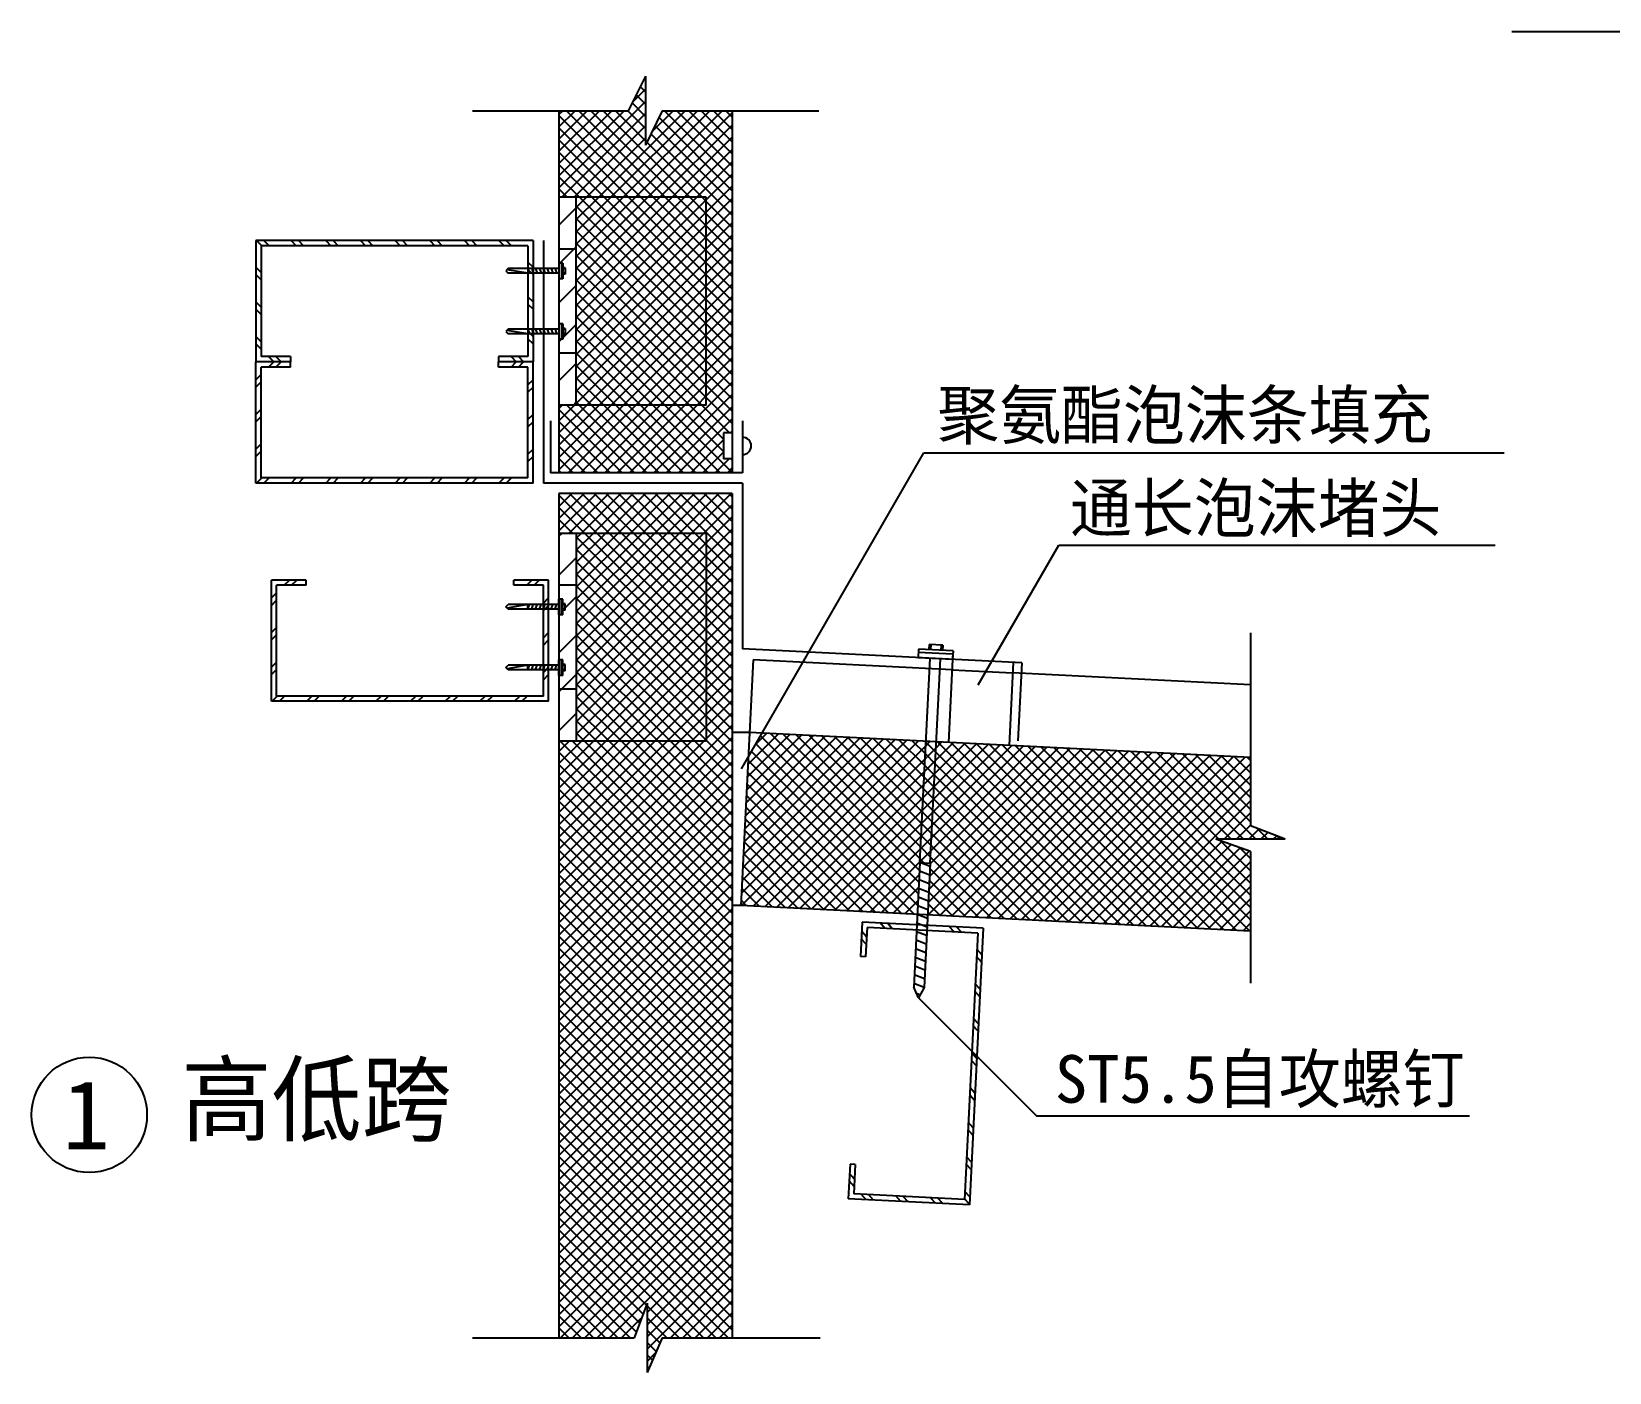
# Model space of a CAD drawing. Header units: metres. Extents: x 3 to 20502, y 1020 to 33464.
# Drawn here: x 970 to 10080, y 9290 to 17032 of the extents above; entities that cross this region are included whole.
import ezdxf

# ---------------------------------------------------------------- set-up
doc = ezdxf.new("R2010")
doc.units = ezdxf.units.M
for name, color, linetype in [('1', 2, 'Continuous'), ('2', 3, 'Continuous'), ('4', 5, 'Continuous'), ('5', 6, 'Continuous')]:
    doc.layers.add(name, color=color, linetype=linetype)

msp = doc.modelspace()

# ---------------------------------------------------------------- hatches: boundary and pattern name
at = {"layer": '5'}
h = msp.add_hatch(dxfattribs=at)
h.set_pattern_fill('_U', scale=50)
h.set_pattern_definition([(45, (0, 0), (-112.2532, 112.2532), [])])
h.paths.add_polyline_path([(4115.26, 16075.14), (4015.26, 16075.14), (4015.26, 15775.14), (4115.26, 15775.14)])
h.paths.add_polyline_path([(4115.26, 15775.14), (4015.26, 15775.14), (4015.26, 15695.14), (4037.76, 15695.14), (4037.76, 15668.14), (4051.26, 15668.14), (4051.26, 15632.14), (4037.76, 15632.14), (4037.76, 15605.14), (4015.26, 15605.14), (4015.26, 15345.14), (4037.76, 15345.14), (4037.76, 15318.14), (4051.26, 15318.14), (4051.26, 15282.14), (4037.76, 15282.14), (4037.76, 15255.14), (4015.26, 15255.14), (4015.26, 15175.14), (4115.26, 15175.14)])
h.paths.add_polyline_path([(4115.26, 15175.14), (4015.26, 15175.14), (4015.26, 14875.14), (4115.26, 14875.14)])
h.paths.add_polyline_path([(4115.26, 14134.71), (4015.26, 14134.71), (4015.26, 13834.71), (4115.26, 13834.71)])
h.paths.add_polyline_path([(4115.26, 13834.71), (4015.26, 13834.71), (4015.26, 13754.71), (4037.76, 13754.71), (4037.76, 13727.71), (4051.26, 13727.71), (4051.26, 13691.71), (4037.76, 13691.71), (4037.76, 13664.71), (4015.26, 13664.71), (4015.26, 13404.71), (4037.76, 13404.71), (4037.76, 13377.71), (4051.26, 13377.71), (4051.26, 13341.71), (4037.76, 13341.71), (4037.76, 13314.71), (4015.26, 13314.71), (4015.26, 13234.71), (4115.26, 13234.71)])
h.paths.add_polyline_path([(4115.26, 13234.71), (4015.26, 13234.71), (4015.26, 12934.71), (4115.26, 12934.71)])

# ---------------------------------------------------------------- linework, layer by layer
for p, q in [((9516.81, 17032.06), (11790.59, 17032.06)), ((4865.26, 16075.14), (4015.26, 16075.14)), ((4115.26, 14875.14), (4115.26, 16075.14)), ((4865.26, 14875.14), (4865.26, 16075.14)), ((4115.26, 15775.14), (4015.26, 15775.14)), ((4115.26, 15175.14), (4015.26, 15175.14)), ((4865.26, 14875.14), (4015.26, 14875.14)), ((4865.26, 14134.71), (4015.26, 14134.71)), ((4115.26, 14134.71), (4115.26, 12934.71)), ((4865.26, 14134.71), (4865.26, 12934.71)), ((4115.26, 13834.71), (4015.26, 13834.71)), ((6098.9, 12234.49), (6157.83, 13413.02)), ((6158.83, 12231.49), (6217.75, 13410.02)), ((6284.67, 13346.6), (6634.23, 13329.12)), ((4115.26, 13234.71), (4015.26, 13234.71)), ((4865.26, 12934.71), (4015.26, 12934.71))]:
    msp.add_line(p, q)
at = {"layer": '1'}
for p, q in [((4015.26, 16575.14), (4015.26, 14485.14)), ((5015.26, 16575.14), (5015.26, 14485.14)), ((3925.26, 15825.14), (3925.26, 14425.14)), ((3965.26, 14785.14), (3965.26, 14485.14)), ((5075.26, 14785.14), (5075.26, 14485.14)), ((5075.26, 14485.14), (3965.26, 14485.14)), ((5075.26, 14425.14), (3925.26, 14425.14)), ((5075.26, 14425.14), (5075.26, 13467.14)), ((4015.26, 14365.14), (4015.26, 9490.14)), ((5015.26, 14365.14), (5015.26, 9490.14)), ((6687.17, 13386.55), (5075.26, 13467.14)), ((6687.17, 13386.55), (6664.7, 12937.11)), ((8007.74, 12839.92), (5115.13, 12984.55)), ((8007.74, 11838.67), (5065.19, 11985.8))]:
    msp.add_line(p, q, dxfattribs=at)
at = {"layer": '2'}
for p, q in [((4515.28, 16775.14), (4414.59, 16575.14)), ((4515.28, 16775.14), (4515.28, 16375.14)), ((3515.26, 16575.14), (4414.59, 16575.14)), ((4610.35, 16575.14), (4515.28, 16375.14)), ((4610.35, 16575.14), (5515.26, 16575.14)), ((4610.35, 16575.14), (5515.26, 16575.14)), ((4015.26, 15695.14), (4015.26, 15605.14)), ((4037.76, 15695.14), (4015.26, 15695.14)), ((4028.76, 15695.14), (4028.76, 15605.14)), ((4037.76, 15695.14), (4037.76, 15605.14)), ((3722.76, 15663.64), (3707.76, 15650.14)), ((3707.76, 15650.14), (3722.76, 15636.64)), ((3835.59, 15636.64), (3715.26, 15656.89)), ((4015.26, 15663.64), (3722.76, 15663.64)), ((4015.26, 15636.64), (3722.76, 15636.64)), ((3835.59, 15663.64), (3835.59, 15636.64)), ((4037.76, 15605.14), (4015.26, 15605.14)), ((4051.26, 15668.14), (4037.76, 15668.14)), ((4051.26, 15663.64), (4037.76, 15663.64)), ((4051.26, 15636.64), (4037.76, 15636.64)), ((4051.26, 15632.14), (4037.76, 15632.14)), ((4051.26, 15668.14), (4051.26, 15632.14)), ((3722.76, 15313.64), (3707.76, 15300.14)), ((3835.59, 15286.64), (3715.26, 15306.89)), ((4015.26, 15313.64), (3722.76, 15313.64)), ((3835.59, 15313.64), (3835.59, 15286.64)), ((4015.26, 15345.14), (4015.26, 15255.14)), ((4037.76, 15345.14), (4015.26, 15345.14)), ((4028.76, 15345.14), (4028.76, 15255.14)), ((4037.76, 15345.14), (4037.76, 15255.14)), ((4051.26, 15318.14), (4037.76, 15318.14)), ((4051.26, 15313.64), (4037.76, 15313.64)), ((4051.26, 15318.14), (4051.26, 15282.14)), ((3707.76, 15300.14), (3722.76, 15286.64)), ((4015.26, 15286.64), (3722.76, 15286.64)), ((4037.76, 15255.14), (4015.26, 15255.14)), ((4051.26, 15286.64), (4037.76, 15286.64)), ((4051.26, 15282.14), (4037.76, 15282.14)), ((5015.26, 14714.99), (4965.26, 14714.99)), ((4965.26, 14714.99), (4965.26, 14564.99)), ((5068.54, 12774.7), (6122.49, 14600.14)), ((6122.49, 14600.14), (9471.83, 14600.14)), ((5015.26, 14564.99), (4965.26, 14564.99)), ((6435.23, 13259.29), (6901.07, 14066.12)), ((6901.07, 14066.12), (9420.46, 14066.12)), ((3707.76, 13709.71), (3722.76, 13723.21)), ((3722.76, 13696.21), (3707.76, 13709.71)), ((3835.59, 13723.21), (3715.26, 13702.96)), ((4015.26, 13723.21), (3722.76, 13723.21)), ((4015.26, 13696.21), (3722.76, 13696.21)), ((3835.59, 13696.21), (3835.59, 13723.21)), ((4015.26, 13664.71), (4015.26, 13754.71)), ((4037.76, 13754.71), (4015.26, 13754.71)), ((4037.76, 13664.71), (4015.26, 13664.71)), ((4028.76, 13664.71), (4028.76, 13754.71)), ((4037.76, 13664.71), (4037.76, 13754.71)), ((4051.26, 13727.71), (4037.76, 13727.71)), ((4051.26, 13723.21), (4037.76, 13723.21)), ((4051.26, 13696.21), (4037.76, 13696.21)), ((4051.26, 13691.71), (4037.76, 13691.71)), ((4051.26, 13691.71), (4051.26, 13727.71)), ((6151.84, 13493.42), (6150.34, 13463.45)), ((6231.74, 13489.42), (6151.84, 13493.42)), ((6161.82, 13492.92), (6160.33, 13462.95)), ((6221.75, 13489.92), (6220.25, 13459.96)), ((6231.74, 13489.42), (6230.24, 13459.46)), ((8007.74, 13560.82), (8007.74, 12446.35)), ((4015.26, 13314.71), (4015.26, 13404.71)), ((4037.76, 13404.71), (4015.26, 13404.71)), ((4028.76, 13314.71), (4028.76, 13404.71)), ((4037.76, 13314.71), (4037.76, 13404.71)), ((5136.1, 13404.03), (5065.19, 11985.8)), ((6284.67, 13346.6), (5136.1, 13404.03)), ((6090.41, 13466.45), (6087.92, 13416.51)), ((6287.67, 13406.52), (6087.92, 13416.51)), ((6289.16, 13436.49), (6089.41, 13446.47)), ((6290.16, 13456.46), (6090.41, 13466.45)), ((6289.66, 13446.47), (6263.7, 12927.12)), ((6290.16, 13456.46), (6287.67, 13406.52)), ((3707.76, 13359.71), (3722.76, 13373.21)), ((3722.76, 13346.21), (3707.76, 13359.71)), ((3835.59, 13373.21), (3715.26, 13352.96)), ((4015.26, 13373.21), (3722.76, 13373.21)), ((4015.26, 13346.21), (3722.76, 13346.21)), ((3835.59, 13346.21), (3835.59, 13373.21)), ((4037.76, 13314.71), (4015.26, 13314.71)), ((4051.26, 13377.71), (4037.76, 13377.71)), ((4051.26, 13373.21), (4037.76, 13373.21)), ((4051.26, 13346.21), (4037.76, 13346.21)), ((4051.26, 13341.71), (4037.76, 13341.71)), ((4051.26, 13341.71), (4051.26, 13377.71)), ((6637.23, 13389.05), (6613.26, 12909.64)), ((8007.74, 13260.45), (6634.23, 13329.12)), ((5115.13, 12984.55), (5015.26, 12984.55)), ((8207.74, 12368.65), (8007.74, 12446.35)), ((8007.74, 12298.78), (7807.74, 12368.65)), ((8207.74, 12368.65), (7807.74, 12368.65)), ((8007.74, 12298.78), (8007.74, 11538.3)), ((6098.9, 12234.49), (6062.95, 11515.39)), ((6098.9, 12234.49), (6158.83, 12231.49)), ((6157.83, 12211.52), (6098.9, 12234.49)), ((6158.83, 12231.49), (6122.87, 11512.39)), ((6152.83, 12111.64), (6093.91, 12134.61)), ((6155.33, 12161.58), (6096.41, 12184.55)), ((6147.84, 12011.77), (6088.91, 12034.74)), ((6150.34, 12061.7), (6091.41, 12084.68)), ((5065.19, 11985.8), (5015.26, 11985.8)), ((6142.85, 11911.89), (6083.92, 11934.86)), ((6145.34, 11961.83), (6086.42, 11984.8)), ((6140.35, 11861.95), (6081.42, 11884.92)), ((6135.36, 11762.08), (6076.43, 11785.05)), ((6137.85, 11812.02), (6078.93, 11834.99)), ((6130.36, 11662.2), (6071.44, 11685.17)), ((6132.86, 11712.14), (6073.93, 11735.11)), ((6125.37, 11562.33), (6066.44, 11585.3)), ((6127.87, 11612.27), (6068.94, 11635.24)), ((6089.91, 11453.96), (6062.95, 11515.39)), ((6122.87, 11512.39), (6063.95, 11535.36)), ((6099.33, 11470.66), (6079.13, 11478.53)), ((6122.87, 11512.39), (6089.91, 11453.96)), ((6089.91, 11453.96), (6771.99, 10771.89)), ((6771.99, 10771.89), (9271.99, 10771.89)), ((4523.44, 9690.14), (4449.79, 9490.14)), ((4523.44, 9690.14), (4523.44, 9290.14)), ((3515.26, 9490.14), (4449.79, 9490.14)), ((4610.69, 9490.14), (4523.44, 9290.14)), ((4610.69, 9490.14), (5523.42, 9490.14)), ((4610.69, 9490.14), (5515.26, 9490.14))]:
    msp.add_line(p, q, dxfattribs=at)
msp.add_arc((5075.17, 14639.99), 50, 270, 90, dxfattribs=at)
at = {"layer": '4'}
msp.add_circle((1303.48, 10777.4), 333.22, dxfattribs=at)
at = {"layer": '5'}
for p, q in [((4513.66, 16768.67), (4515.28, 16770.29)), ((4439.42, 16623.72), (4515.28, 16699.58)), ((4515.28, 16683.89), (4484.39, 16714.78)), ((4515.28, 16754.6), (4511.17, 16758.71)), ((4515.28, 16542.46), (4437.61, 16620.13)), ((4459.26, 16572.85), (4515.28, 16628.87)), ((4515.28, 16613.18), (4461.02, 16667.44)), ((4015.26, 16553.11), (4037.29, 16575.14)), ((4015.26, 16482.4), (4108, 16575.14)), ((4015.26, 16411.69), (4178.71, 16575.14)), ((4015.26, 16340.98), (4249.42, 16575.14)), ((4015.26, 16270.27), (4320.13, 16575.14)), ((4015.26, 16199.56), (4390.84, 16575.14)), ((4015.26, 16128.85), (4461.55, 16575.14)), ((4487.63, 16075.14), (4015.26, 16547.51)), ((4032.26, 16075.14), (4515.28, 16558.16)), ((4558.34, 16075.14), (4058.34, 16575.14)), ((4629.05, 16075.14), (4129.05, 16575.14)), ((4699.76, 16075.14), (4199.76, 16575.14)), ((4244.4, 16075.14), (4744.4, 16575.14)), ((4770.47, 16075.14), (4270.47, 16575.14)), ((4315.11, 16075.14), (4815.11, 16575.14)), ((4515.28, 16401.04), (4341.18, 16575.14)), ((4385.82, 16075.14), (4885.82, 16575.14)), ((4515.28, 16471.75), (4411.89, 16575.14)), ((4456.53, 16075.14), (4956.53, 16575.14)), ((4527.24, 16075.14), (5015.26, 16563.16)), ((4556.91, 16458.37), (4673.69, 16575.14)), ((5015.26, 16113.2), (4595.13, 16533.33)), ((4597.95, 16075.14), (5015.26, 16492.45)), ((5015.26, 16183.91), (4624.02, 16575.14)), ((5015.26, 16254.62), (4694.73, 16575.14)), ((5015.26, 16325.33), (4765.44, 16575.14)), ((5015.26, 16396.04), (4836.15, 16575.14)), ((5015.26, 16466.75), (4906.87, 16575.14)), ((5015.26, 16537.46), (4977.58, 16575.14)), ((4416.92, 16075.14), (4015.26, 16476.8)), ((4346.2, 16075.14), (4015.26, 16406.09)), ((4102.98, 16075.14), (4515.28, 16487.45)), ((4173.69, 16075.14), (4515.28, 16416.74)), ((5015.26, 15971.78), (4549.99, 16437.04)), ((5015.26, 16042.49), (4571.45, 16486.29)), ((4668.66, 16075.14), (5015.26, 16421.74)), ((4275.49, 16075.14), (4015.26, 16335.38)), ((4841.18, 16075.14), (4520.46, 16395.86)), ((4739.37, 16075.14), (5015.26, 16351.03)), ((4204.78, 16075.14), (4015.26, 16264.67)), ((4810.08, 16075.14), (5015.26, 16280.32)), ((4134.07, 16075.14), (4015.26, 16193.96)), ((4865.26, 16059.61), (5015.26, 16209.61)), ((4865.26, 15988.9), (5015.26, 16138.9)), ((4063.36, 16075.14), (4015.26, 16123.25)), ((4115.26, 16016.71), (4173.69, 16075.14)), ((4115.26, 15946), (4244.4, 16075.14)), ((4115.26, 15875.29), (4315.11, 16075.14)), ((4115.26, 15804.58), (4385.82, 16075.14)), ((4115.26, 15733.87), (4456.53, 16075.14)), ((4115.26, 15663.16), (4527.24, 16075.14)), ((4115.26, 15592.45), (4597.95, 16075.14)), ((4115.26, 15521.74), (4668.66, 16075.14)), ((4115.26, 15451.03), (4739.37, 16075.14)), ((4115.26, 15380.32), (4810.08, 16075.14)), ((4115.26, 15309.61), (4865.26, 16059.61)), ((4865.26, 15343.96), (4134.07, 16075.14)), ((4865.26, 15414.67), (4204.78, 16075.14)), ((4865.26, 15485.38), (4275.49, 16075.14)), ((4865.26, 15556.09), (4346.2, 16075.14)), ((4865.26, 15626.8), (4416.92, 16075.14)), ((4865.26, 15697.51), (4487.63, 16075.14)), ((4865.26, 15768.23), (4558.34, 16075.14)), ((4865.26, 15838.94), (4629.05, 16075.14)), ((4865.26, 15909.65), (4699.76, 16075.14)), ((4865.26, 15980.36), (4770.47, 16075.14)), ((4865.26, 16051.07), (4841.18, 16075.14)), ((4865.26, 15918.19), (5015.26, 16068.19)), ((5015.26, 15901.07), (4865.26, 16051.07)), ((4865.26, 15273.25), (4115.26, 16023.25)), ((4115.26, 15238.9), (4865.26, 15988.9)), ((4865.26, 15202.54), (4115.26, 15952.54)), ((4865.26, 15847.48), (5015.26, 15997.48)), ((5015.26, 15830.36), (4865.26, 15980.36)), ((4115.26, 15168.19), (4865.26, 15918.19)), ((4865.26, 15131.83), (4115.26, 15881.83)), ((4865.26, 15776.76), (5015.26, 15926.76)), ((5015.26, 15759.65), (4865.26, 15909.65)), ((4865.26, 15706.05), (5015.26, 15856.05)), ((3865.26, 15825.14), (2265.26, 15825.14)), ((2265.26, 15825.14), (2265.26, 15125.14)), ((2268.77, 15825.14), (2298.77, 15795.14)), ((3835.26, 15795.14), (2295.26, 15795.14)), ((2295.26, 15795.14), (2295.26, 15155.14)), ((2311.19, 15825.14), (2341.19, 15795.14)), ((2468.77, 15825.14), (2498.77, 15795.14)), ((2511.19, 15825.14), (2541.19, 15795.14)), ((2668.77, 15825.14), (2698.77, 15795.14)), ((2711.19, 15825.14), (2741.19, 15795.14)), ((2868.77, 15825.14), (2898.77, 15795.14)), ((2911.19, 15825.14), (2941.19, 15795.14)), ((3068.77, 15825.14), (3098.77, 15795.14)), ((3111.19, 15825.14), (3141.19, 15795.14)), ((3268.77, 15825.14), (3298.77, 15795.14)), ((3311.19, 15825.14), (3341.19, 15795.14)), ((3468.77, 15825.14), (3498.77, 15795.14)), ((3511.19, 15825.14), (3541.19, 15795.14)), ((3668.77, 15825.14), (3698.77, 15795.14)), ((3711.19, 15825.14), (3741.19, 15795.14)), ((3835.26, 15795.14), (3835.26, 15155.14)), ((3865.26, 15825.14), (3865.26, 15125.14)), ((4115.26, 15097.48), (4865.26, 15847.48)), ((4865.26, 15061.12), (4115.26, 15811.12)), ((4115.26, 15026.76), (4865.26, 15776.76)), ((5015.26, 15688.94), (4865.26, 15838.94)), ((4865.26, 15635.34), (5015.26, 15785.34)), ((5015.26, 15618.23), (4865.26, 15768.23)), ((2265.26, 15671.08), (2295.26, 15641.08)), ((3835.26, 15701.08), (3865.26, 15671.08)), ((4865.26, 14990.41), (4115.26, 15740.41)), ((4115.26, 14956.05), (4865.26, 15706.05)), ((4865.26, 14919.7), (4115.26, 15669.7)), ((4865.26, 15564.63), (5015.26, 15714.63)), ((5015.26, 15547.51), (4865.26, 15697.51)), ((2265.26, 15628.66), (2295.26, 15598.66)), ((3835.26, 15663.64), (3844.26, 15636.64)), ((3835.26, 15658.66), (3865.26, 15628.66)), ((3857.76, 15663.64), (3866.76, 15636.64)), ((3880.26, 15663.64), (3889.26, 15636.64)), ((3902.76, 15663.64), (3911.76, 15636.64)), ((3925.26, 15663.64), (3934.26, 15636.64)), ((3947.76, 15663.64), (3956.76, 15636.64)), ((3970.26, 15663.64), (3979.26, 15636.64)), ((3992.76, 15663.64), (4001.76, 15636.64)), ((4115.26, 14885.34), (4865.26, 15635.34)), ((4839.1, 14875.14), (4115.26, 15598.99)), ((4865.26, 15493.92), (5015.26, 15643.92)), ((5015.26, 15476.8), (4865.26, 15626.8)), ((3835.26, 15501.08), (3865.26, 15471.08)), ((4768.39, 14875.14), (4115.26, 15528.28)), ((4175.77, 14875.14), (4865.26, 15564.63)), ((4246.48, 14875.14), (4865.26, 15493.92)), ((4865.26, 15423.21), (5015.26, 15573.21)), ((5015.26, 15406.09), (4865.26, 15556.09)), ((4865.26, 15352.5), (5015.26, 15502.5)), ((2265.26, 15471.08), (2295.26, 15441.08)), ((2265.26, 15428.66), (2295.26, 15398.66)), ((3835.26, 15458.66), (3865.26, 15428.66)), ((4697.68, 14875.14), (4115.26, 15457.57)), ((4317.19, 14875.14), (4865.26, 15423.21)), ((5015.26, 15335.38), (4865.26, 15485.38)), ((4865.26, 15281.79), (5015.26, 15431.79)), ((5015.26, 15264.67), (4865.26, 15414.67)), ((3835.26, 15313.64), (3844.26, 15286.64)), ((3857.76, 15313.64), (3866.76, 15286.64)), ((3880.26, 15313.64), (3889.26, 15286.64)), ((3902.76, 15313.64), (3911.76, 15286.64)), ((3925.26, 15313.64), (3934.26, 15286.64)), ((3947.76, 15313.64), (3956.76, 15286.64)), ((3970.26, 15313.64), (3979.26, 15286.64)), ((3992.76, 15313.64), (4001.76, 15286.64)), ((4626.97, 14875.14), (4115.26, 15386.85)), ((4556.26, 14875.14), (4115.26, 15316.14)), ((4387.9, 14875.14), (4865.26, 15352.5)), ((4865.26, 15211.08), (5015.26, 15361.08)), ((5015.26, 15193.96), (4865.26, 15343.96)), ((2265.26, 15271.08), (2295.26, 15241.08)), ((2265.26, 15228.66), (2295.26, 15198.66)), ((3835.26, 15301.08), (3865.26, 15271.08)), ((3835.26, 15258.66), (3865.26, 15228.66)), ((4485.54, 14875.14), (4115.26, 15245.43)), ((4458.61, 14875.14), (4865.26, 15281.79)), ((4865.26, 15140.37), (5015.26, 15290.37)), ((5015.26, 15123.25), (4865.26, 15273.25)), ((4865.26, 15069.66), (5015.26, 15219.66)), ((2265.26, 14425.14), (2265.26, 15125.14)), ((2465.26, 15125.14), (2265.26, 15125.14)), ((2465.26, 15125.14), (2265.26, 15125.14)), ((2465.26, 15155.14), (2295.26, 15155.14)), ((2338.77, 15155.14), (2368.77, 15125.14)), ((2338.77, 15095.14), (2368.77, 15125.14)), ((2381.19, 15155.14), (2411.19, 15125.14)), ((2381.19, 15095.14), (2411.19, 15125.14)), ((2465.26, 15155.14), (2465.26, 15125.14)), ((2465.26, 15095.14), (2465.26, 15125.14)), ((3665.26, 15155.14), (3665.26, 15125.14)), ((3835.26, 15155.14), (3665.26, 15155.14)), ((3665.26, 15095.14), (3665.26, 15125.14)), ((3865.26, 15125.14), (3665.26, 15125.14)), ((3865.26, 15125.14), (3665.26, 15125.14)), ((3738.77, 15155.14), (3768.77, 15125.14)), ((3738.77, 15095.14), (3768.77, 15125.14)), ((3781.19, 15155.14), (3811.19, 15125.14)), ((3781.19, 15095.14), (3811.19, 15125.14)), ((3865.26, 14425.14), (3865.26, 15125.14)), ((4414.83, 14875.14), (4115.26, 15174.72)), ((4529.32, 14875.14), (4865.26, 15211.08)), ((4600.03, 14875.14), (4865.26, 15140.37)), ((5015.26, 15052.54), (4865.26, 15202.54)), ((4865.26, 14998.95), (5015.26, 15148.95)), ((5015.26, 14981.83), (4865.26, 15131.83)), ((2265.26, 15021.63), (2295.26, 15051.63)), ((2295.26, 14455.14), (2295.26, 15095.14)), ((2465.26, 15095.14), (2295.26, 15095.14)), ((3835.26, 15095.14), (3665.26, 15095.14)), ((3835.26, 14455.14), (3835.26, 15095.14)), ((4344.12, 14875.14), (4115.26, 15104.01)), ((4273.41, 14875.14), (4115.26, 15033.3)), ((4670.74, 14875.14), (4865.26, 15069.66)), ((4865.26, 14928.24), (5015.26, 15078.24)), ((5015.26, 14911.12), (4865.26, 15061.12)), ((2265.26, 14979.21), (2295.26, 15009.21)), ((3835.26, 14991.63), (3865.26, 15021.63)), ((3835.26, 14949.21), (3865.26, 14979.21)), ((4202.7, 14875.14), (4115.26, 14962.59)), ((4492.87, 14485.14), (5015.26, 15007.53)), ((4741.45, 14875.14), (4865.26, 14998.95)), ((5015.26, 14840.41), (4865.26, 14990.41)), ((2265.26, 14821.63), (2295.26, 14851.63)), ((4015.26, 14856.05), (4034.35, 14875.14)), ((4015.26, 14785.34), (4105.06, 14875.14)), ((4015.26, 14714.63), (4175.77, 14875.14)), ((4015.26, 14643.92), (4246.48, 14875.14)), ((4015.26, 14573.21), (4317.19, 14875.14)), ((4015.26, 14502.5), (4387.9, 14875.14)), ((4380.57, 14485.14), (4015.26, 14850.46)), ((4451.28, 14485.14), (4061.28, 14875.14)), ((4068.61, 14485.14), (4458.61, 14875.14)), ((4131.99, 14875.14), (4115.26, 14891.88)), ((4521.99, 14485.14), (4131.99, 14875.14)), ((4139.32, 14485.14), (4529.32, 14875.14)), ((4592.7, 14485.14), (4202.7, 14875.14)), ((4210.03, 14485.14), (4600.03, 14875.14)), ((4663.41, 14485.14), (4273.41, 14875.14)), ((4280.74, 14485.14), (4670.74, 14875.14)), ((4734.12, 14485.14), (4344.12, 14875.14)), ((4351.45, 14485.14), (4741.45, 14875.14)), ((4804.83, 14485.14), (4414.83, 14875.14)), ((4422.16, 14485.14), (4812.16, 14875.14)), ((4875.54, 14485.14), (4485.54, 14875.14)), ((4946.26, 14485.14), (4556.26, 14875.14)), ((4563.59, 14485.14), (5015.26, 14936.81)), ((5015.26, 14486.85), (4626.97, 14875.14)), ((4634.3, 14485.14), (5015.26, 14866.1)), ((4965.26, 14607.57), (4697.68, 14875.14)), ((4965.26, 14678.28), (4768.39, 14875.14)), ((4812.16, 14875.14), (4865.26, 14928.24)), ((4999.25, 14714.99), (4839.1, 14875.14)), ((5015.26, 14769.7), (4865.26, 14919.7)), ((2265.26, 14779.21), (2295.26, 14809.21)), ((3835.26, 14791.63), (3865.26, 14821.63)), ((3835.26, 14749.21), (3865.26, 14779.21)), ((4309.86, 14485.14), (4015.26, 14779.75)), ((4705.01, 14485.14), (5015.26, 14795.39)), ((4239.15, 14485.14), (4015.26, 14709.04)), ((4775.72, 14485.14), (4965.26, 14674.68)), ((5005.56, 14714.99), (5015.26, 14724.68)), ((2265.26, 14621.63), (2295.26, 14651.63)), ((2265.26, 14579.21), (2295.26, 14609.21)), ((3835.26, 14591.63), (3865.26, 14621.63)), ((3835.26, 14549.21), (3865.26, 14579.21)), ((4168.44, 14485.14), (4015.26, 14638.33)), ((4846.43, 14485.14), (4965.26, 14603.97)), ((4097.73, 14485.14), (4015.26, 14567.62)), ((4027.02, 14485.14), (4015.26, 14496.91)), ((4917.14, 14485.14), (4996.98, 14564.99)), ((4987.85, 14485.14), (5015.26, 14512.55)), ((5015.26, 14557.57), (5007.83, 14564.99)), ((3865.26, 14425.14), (2265.26, 14425.14)), ((2268.77, 14425.14), (2298.77, 14455.14)), ((3835.26, 14455.14), (2295.26, 14455.14)), ((2311.19, 14425.14), (2341.19, 14455.14)), ((2468.77, 14425.14), (2498.77, 14455.14)), ((2511.19, 14425.14), (2541.19, 14455.14)), ((2668.77, 14425.14), (2698.77, 14455.14)), ((2711.19, 14425.14), (2741.19, 14455.14)), ((2868.77, 14425.14), (2898.77, 14455.14)), ((2911.19, 14425.14), (2941.19, 14455.14)), ((3068.77, 14425.14), (3098.77, 14455.14)), ((3111.19, 14425.14), (3141.19, 14455.14)), ((3268.77, 14425.14), (3298.77, 14455.14)), ((3311.19, 14425.14), (3341.19, 14455.14)), ((3468.77, 14425.14), (3498.77, 14455.14)), ((3511.19, 14425.14), (3541.19, 14455.14)), ((3668.77, 14425.14), (3698.77, 14455.14)), ((3711.19, 14425.14), (3741.19, 14455.14)), ((5015.26, 14365.14), (4015.26, 14365.14)), ((4015.26, 14361.08), (4019.32, 14365.14)), ((4015.26, 14290.37), (4090.03, 14365.14)), ((4015.26, 14219.66), (4160.74, 14365.14)), ((4015.26, 14148.95), (4231.45, 14365.14)), ((4236.02, 14134.71), (4015.26, 14355.48)), ((4071.73, 14134.71), (4302.16, 14365.14)), ((4306.74, 14134.71), (4076.31, 14365.14)), ((4142.44, 14134.71), (4372.87, 14365.14)), ((4377.45, 14134.71), (4147.02, 14365.14)), ((4213.16, 14134.71), (4443.59, 14365.14)), ((4448.16, 14134.71), (4217.73, 14365.14)), ((4283.87, 14134.71), (4514.3, 14365.14)), ((4518.87, 14134.71), (4288.44, 14365.14)), ((4354.58, 14134.71), (4585.01, 14365.14)), ((4589.58, 14134.71), (4359.15, 14365.14)), ((4425.29, 14134.71), (4655.72, 14365.14)), ((4660.29, 14134.71), (4429.86, 14365.14)), ((4496, 14134.71), (4726.43, 14365.14)), ((4731, 14134.71), (4500.57, 14365.14)), ((4566.71, 14134.71), (4797.14, 14365.14)), ((4801.71, 14134.71), (4571.28, 14365.14)), ((4637.42, 14134.71), (4867.85, 14365.14)), ((5015.26, 13991.88), (4641.99, 14365.14)), ((4708.13, 14134.71), (4938.56, 14365.14)), ((5015.26, 14062.59), (4712.7, 14365.14)), ((4778.84, 14134.71), (5009.27, 14365.14)), ((5015.26, 14133.3), (4783.41, 14365.14)), ((5015.26, 14204.01), (4854.12, 14365.14)), ((5015.26, 14274.72), (4924.83, 14365.14)), ((5015.26, 14345.43), (4995.54, 14365.14)), ((4165.31, 14134.71), (4015.26, 14284.77)), ((4094.6, 14134.71), (4015.26, 14214.06)), ((4849.55, 14134.71), (5015.26, 14300.42)), ((4865.26, 14079.71), (5015.26, 14229.71)), ((4023.89, 14134.71), (4015.26, 14143.35)), ((4115.26, 14107.53), (4142.44, 14134.71)), ((4115.26, 14036.81), (4213.16, 14134.71)), ((4115.26, 13966.1), (4283.87, 14134.71)), ((4115.26, 13895.39), (4354.58, 14134.71)), ((4115.26, 13824.68), (4425.29, 14134.71)), ((4115.26, 13753.97), (4496, 14134.71)), ((4115.26, 13683.26), (4566.71, 14134.71)), ((4115.26, 13612.55), (4637.42, 14134.71)), ((4115.26, 13541.84), (4708.13, 14134.71)), ((4115.26, 13471.13), (4778.84, 14134.71)), ((4115.26, 13400.42), (4849.55, 14134.71)), ((4865.26, 13434.77), (4165.31, 14134.71)), ((4865.26, 13505.48), (4236.02, 14134.71)), ((4865.26, 13576.19), (4306.74, 14134.71)), ((4865.26, 13646.91), (4377.45, 14134.71)), ((4865.26, 13717.62), (4448.16, 14134.71)), ((4865.26, 13788.33), (4518.87, 14134.71)), ((4865.26, 13859.04), (4589.58, 14134.71)), ((4865.26, 13929.75), (4660.29, 14134.71)), ((4865.26, 14000.46), (4731, 14134.71)), ((4865.26, 14071.17), (4801.71, 14134.71)), ((4865.26, 14009), (5015.26, 14159)), ((4865.26, 13364.06), (4115.26, 14114.06)), ((4115.26, 13329.71), (4865.26, 14079.71)), ((4865.26, 13293.35), (4115.26, 14043.35)), ((4865.26, 13938.29), (5015.26, 14088.29)), ((5015.26, 13921.17), (4865.26, 14071.17)), ((4115.26, 13259), (4865.26, 14009)), ((4865.26, 13222.64), (4115.26, 13972.64)), ((4115.26, 13188.29), (4865.26, 13938.29)), ((4865.26, 13867.58), (5015.26, 14017.58)), ((5015.26, 13850.46), (4865.26, 14000.46)), ((4865.26, 13796.87), (5015.26, 13946.87)), ((2355.26, 13165.14), (2355.26, 13865.14)), ((2555.26, 13865.14), (2355.26, 13865.14)), ((2428.77, 13835.14), (2458.77, 13865.14)), ((2471.19, 13835.14), (2501.19, 13865.14)), ((2555.26, 13835.14), (2555.26, 13865.14)), ((3755.26, 13835.14), (3755.26, 13865.14)), ((3955.26, 13865.14), (3755.26, 13865.14)), ((3828.77, 13835.14), (3858.77, 13865.14)), ((3871.19, 13835.14), (3901.19, 13865.14)), ((3955.26, 13165.14), (3955.26, 13865.14)), ((4865.26, 13151.93), (4115.26, 13901.93)), ((4115.26, 13117.58), (4865.26, 13867.58)), ((5015.26, 13779.75), (4865.26, 13929.75)), ((4865.26, 13726.15), (5015.26, 13876.15)), ((5015.26, 13709.04), (4865.26, 13859.04)), ((2355.26, 13761.63), (2385.26, 13791.63)), ((2385.26, 13195.14), (2385.26, 13835.14)), ((2555.26, 13835.14), (2385.26, 13835.14)), ((3925.26, 13835.14), (3755.26, 13835.14)), ((3925.26, 13195.14), (3925.26, 13835.14)), ((3925.26, 13731.63), (3955.26, 13761.63)), ((4865.26, 13081.22), (4115.26, 13831.22)), ((4115.26, 13046.87), (4865.26, 13796.87)), ((4865.26, 13010.51), (4115.26, 13760.51)), ((4865.26, 13655.44), (5015.26, 13805.44)), ((5015.26, 13638.33), (4865.26, 13788.33)), ((2355.26, 13719.21), (2385.26, 13749.21)), ((3835.26, 13696.21), (3844.26, 13723.21)), ((3857.76, 13696.21), (3866.76, 13723.21)), ((3880.26, 13696.21), (3889.26, 13723.21)), ((3902.76, 13696.21), (3911.76, 13723.21)), ((3925.26, 13696.21), (3934.26, 13723.21)), ((3925.26, 13689.21), (3955.26, 13719.21)), ((3947.76, 13696.21), (3956.76, 13723.21)), ((3970.26, 13696.21), (3979.26, 13723.21)), ((3992.76, 13696.21), (4001.76, 13723.21)), ((4115.26, 12976.15), (4865.26, 13726.15)), ((4865.26, 12939.8), (4115.26, 13689.8)), ((4865.26, 13584.73), (5015.26, 13734.73)), ((5015.26, 13567.62), (4865.26, 13717.62)), ((2355.26, 13561.63), (2385.26, 13591.63)), ((4799.63, 12934.71), (4115.26, 13619.09)), ((4144.53, 12934.71), (4865.26, 13655.44)), ((4215.24, 12934.71), (4865.26, 13584.73)), ((4865.26, 13514.02), (5015.26, 13664.02)), ((5015.26, 13496.91), (4865.26, 13646.91)), ((4865.26, 13443.31), (5015.26, 13593.31)), ((5015.26, 13426.19), (4865.26, 13576.19)), ((2355.26, 13519.21), (2385.26, 13549.21)), ((3925.26, 13531.63), (3955.26, 13561.63)), ((3925.26, 13489.21), (3955.26, 13519.21)), ((4728.92, 12934.71), (4115.26, 13548.38)), ((4285.95, 12934.71), (4865.26, 13514.02)), ((4865.26, 13372.6), (5015.26, 13522.6)), ((5015.26, 13355.48), (4865.26, 13505.48)), ((2355.26, 13361.63), (2385.26, 13391.63)), ((4658.21, 12934.71), (4115.26, 13477.67)), ((4587.5, 12934.71), (4115.26, 13406.96)), ((4356.66, 12934.71), (4865.26, 13443.31)), ((4865.26, 13301.89), (5015.26, 13451.89)), ((5015.26, 13284.77), (4865.26, 13434.77)), ((2355.26, 13319.21), (2385.26, 13349.21)), ((3835.26, 13346.21), (3844.26, 13373.21)), ((3857.76, 13346.21), (3866.76, 13373.21)), ((3880.26, 13346.21), (3889.26, 13373.21)), ((3902.76, 13346.21), (3911.76, 13373.21)), ((3925.26, 13346.21), (3934.26, 13373.21)), ((3925.26, 13331.63), (3955.26, 13361.63)), ((3925.26, 13289.21), (3955.26, 13319.21)), ((3947.76, 13346.21), (3956.76, 13373.21)), ((3970.26, 13346.21), (3979.26, 13373.21)), ((3992.76, 13346.21), (4001.76, 13373.21)), ((4516.79, 12934.71), (4115.26, 13336.25)), ((4427.37, 12934.71), (4865.26, 13372.6)), ((4498.08, 12934.71), (4865.26, 13301.89)), ((4865.26, 13231.18), (5015.26, 13381.18)), ((5015.26, 13214.06), (4865.26, 13364.06)), ((4865.26, 13160.47), (5015.26, 13310.47)), ((4446.08, 12934.71), (4115.26, 13265.53)), ((4568.79, 12934.71), (4865.26, 13231.18)), ((5015.26, 13143.35), (4865.26, 13293.35)), ((4865.26, 13089.76), (5015.26, 13239.76)), ((5015.26, 13072.64), (4865.26, 13222.64)), ((3955.26, 13165.14), (2355.26, 13165.14)), ((2358.77, 13165.14), (2388.77, 13195.14)), ((3925.26, 13195.14), (2385.26, 13195.14)), ((2401.19, 13165.14), (2431.19, 13195.14)), ((2558.77, 13165.14), (2588.77, 13195.14)), ((2601.19, 13165.14), (2631.19, 13195.14)), ((2758.77, 13165.14), (2788.77, 13195.14)), ((2801.19, 13165.14), (2831.19, 13195.14)), ((2958.77, 13165.14), (2988.77, 13195.14)), ((3001.19, 13165.14), (3031.19, 13195.14)), ((3158.77, 13165.14), (3188.77, 13195.14)), ((3201.19, 13165.14), (3231.19, 13195.14)), ((3358.77, 13165.14), (3388.77, 13195.14)), ((3401.19, 13165.14), (3431.19, 13195.14)), ((3558.77, 13165.14), (3588.77, 13195.14)), ((3601.19, 13165.14), (3631.19, 13195.14)), ((3758.77, 13165.14), (3788.77, 13195.14)), ((3801.19, 13165.14), (3831.19, 13195.14)), ((4375.36, 12934.71), (4115.26, 13194.82)), ((4304.65, 12934.71), (4115.26, 13124.11)), ((4639.5, 12934.71), (4865.26, 13160.47)), ((4865.26, 13019.05), (5015.26, 13169.05)), ((5015.26, 13001.93), (4865.26, 13151.93)), ((4015.26, 12027.63), (5015.26, 13027.63)), ((4233.94, 12934.71), (4115.26, 13053.4)), ((4710.21, 12934.71), (4865.26, 13089.76)), ((4865.26, 12948.34), (5015.26, 13098.34)), ((5015.26, 12931.22), (4865.26, 13081.22)), ((4015.26, 11956.92), (5015.26, 12956.92)), ((4163.23, 12934.71), (4115.26, 12982.69)), ((4780.92, 12934.71), (4865.26, 13019.05)), ((4851.63, 12934.71), (4865.26, 12948.34)), ((5015.26, 12860.51), (4865.26, 13010.51)), ((5015.26, 12789.8), (4865.26, 12939.8)), ((5068.63, 11985.63), (6022.2, 12939.2)), ((5068.73, 12056.43), (5954.86, 12942.56)), ((5072.45, 12130.86), (5887.52, 12945.93)), ((5076.17, 12205.29), (5820.17, 12949.3)), ((5079.89, 12279.73), (5752.83, 12952.67)), ((5083.61, 12354.16), (5685.49, 12956.03)), ((5087.33, 12428.59), (5618.14, 12959.4)), ((5091.05, 12503.02), (5550.8, 12962.77)), ((5094.78, 12577.46), (5483.45, 12966.13)), ((5098.5, 12651.89), (5416.11, 12969.5)), ((5102.22, 12726.32), (5348.77, 12972.87)), ((5105.94, 12800.75), (5281.42, 12976.24)), ((5135.98, 11982.26), (6089.55, 12935.83)), ((5149.64, 12915.16), (5214.08, 12979.6)), ((6089.86, 12053.59), (5178.42, 12965.02)), ((6093.22, 12120.93), (5235.63, 12978.53)), ((6096.59, 12188.27), (5310.06, 12974.8)), ((6099.96, 12255.62), (5384.49, 12971.08)), ((6103.33, 12322.96), (5458.92, 12967.36)), ((6106.69, 12390.3), (5533.36, 12963.64)), ((6110.06, 12457.65), (5607.79, 12959.92)), ((6113.43, 12524.99), (5682.22, 12956.2)), ((6116.79, 12592.33), (5756.65, 12952.47)), ((6120.16, 12659.68), (5831.09, 12948.75)), ((6123.53, 12727.02), (5905.52, 12945.03)), ((6126.9, 12794.36), (5979.95, 12941.31)), ((6130.26, 12861.71), (6054.38, 12937.59)), ((4015.26, 12876.15), (4073.82, 12934.71)), ((4015.26, 12805.44), (4144.53, 12934.71)), ((4015.26, 12734.73), (4215.24, 12934.71)), ((4015.26, 12664.02), (4285.95, 12934.71)), ((4015.26, 12593.31), (4356.66, 12934.71)), ((4015.26, 12522.6), (4427.37, 12934.71)), ((4015.26, 12451.89), (4498.08, 12934.71)), ((4015.26, 12381.18), (4568.79, 12934.71)), ((4015.26, 12310.47), (4639.5, 12934.71)), ((4015.26, 12239.76), (4710.21, 12934.71)), ((4015.26, 12169.05), (4780.92, 12934.71)), ((4015.26, 12098.34), (4851.63, 12934.71)), ((4015.26, 11886.21), (5015.26, 12886.21)), ((5015.26, 11870.56), (4015.26, 12870.56)), ((5015.26, 11941.27), (4021.81, 12934.71)), ((5015.26, 12011.98), (4092.52, 12934.71)), ((5015.26, 12082.69), (4163.23, 12934.71)), ((5015.26, 12153.4), (4233.94, 12934.71)), ((5015.26, 12224.11), (4304.65, 12934.71)), ((5015.26, 12294.82), (4375.36, 12934.71)), ((5015.26, 12365.53), (4446.08, 12934.71)), ((5015.26, 12436.25), (4516.79, 12934.71)), ((5015.26, 12506.96), (4587.5, 12934.71)), ((5015.26, 12577.67), (4658.21, 12934.71)), ((5015.26, 12648.38), (4728.92, 12934.71)), ((5015.26, 12719.09), (4799.63, 12934.71)), ((6066.28, 11935.74), (5126.66, 12875.36)), ((6086.49, 11986.24), (5152.54, 12920.19)), ((5203.32, 11978.89), (6132.59, 12908.16)), ((6133.63, 12929.05), (6128.81, 12933.87)), ((6128.86, 12833.73), (6192.1, 12896.96)), ((6187.48, 12804.49), (6130.26, 12861.71)), ((6132.59, 12908.16), (6156.89, 12932.46)), ((6190.84, 12871.84), (6133.63, 12929.05)), ((6146.13, 11931.75), (7099.7, 12885.32)), ((6147.44, 12003.78), (7032.36, 12888.69)), ((6151.16, 12078.21), (6965.01, 12892.06)), ((6154.88, 12152.64), (6897.67, 12895.42)), ((6158.61, 12227.07), (6830.32, 12898.79)), ((6162.33, 12301.5), (6762.98, 12902.16)), ((6166.05, 12375.94), (6695.64, 12905.53)), ((6169.77, 12450.37), (6628.29, 12908.89)), ((6173.49, 12524.8), (6560.95, 12912.26)), ((6177.21, 12599.23), (6493.61, 12915.63)), ((6180.94, 12673.67), (6426.26, 12918.99)), ((6184.66, 12748.1), (6358.92, 12922.36)), ((6188.38, 12822.53), (6291.58, 12925.73)), ((7182.76, 11879.92), (6190.84, 12871.84)), ((6192.1, 12896.96), (6224.23, 12929.1)), ((7257.19, 11876.2), (6203.25, 12930.15)), ((6213.47, 11928.38), (7167.04, 12881.96)), ((7331.63, 11872.48), (6277.68, 12926.42)), ((6280.82, 11925.02), (7234.39, 12878.59)), ((6348.16, 11921.65), (7301.73, 12875.22)), ((7406.06, 11868.76), (6352.11, 12922.7)), ((6415.5, 11918.28), (7369.07, 12871.85)), ((7480.49, 11865.03), (6426.54, 12918.98)), ((6482.85, 11914.92), (7436.42, 12868.49)), ((7554.92, 11861.31), (6500.98, 12915.26)), ((6550.19, 11911.55), (7503.76, 12865.12)), ((7629.35, 11857.59), (6575.41, 12911.54)), ((6617.53, 11908.18), (7571.1, 12861.75)), ((7703.79, 11853.87), (6649.84, 12907.82)), ((6684.88, 11904.81), (7638.45, 12858.39)), ((7778.22, 11850.15), (6724.27, 12904.09)), ((6752.22, 11901.45), (7705.79, 12855.02)), ((7852.65, 11846.43), (6798.71, 12900.37)), ((6819.56, 11898.08), (7773.13, 12851.65)), ((7927.08, 11842.7), (6873.14, 12896.65)), ((6886.91, 11894.71), (7840.48, 12848.28)), ((8001.52, 11838.98), (6947.57, 12892.93)), ((6954.25, 11891.35), (7907.82, 12844.92)), ((8007.74, 11903.47), (7022, 12889.21)), ((8007.74, 11974.18), (7096.43, 12885.49)), ((8007.74, 12044.89), (7170.87, 12881.76)), ((8007.74, 12115.6), (7245.3, 12878.04)), ((7825.4, 12368.65), (7319.73, 12874.32)), ((7896.11, 12368.65), (7394.16, 12870.6)), ((7966.82, 12368.65), (7468.6, 12866.88)), ((8037.53, 12368.65), (7543.03, 12863.16)), ((8007.74, 12469.16), (7617.46, 12859.43)), ((8007.74, 12539.87), (7691.89, 12855.71)), ((8007.74, 12610.58), (7766.32, 12851.99)), ((8007.74, 12681.29), (7840.76, 12848.27)), ((8007.74, 12752), (7915.19, 12844.55)), ((4015.26, 11815.49), (5015.26, 12815.49)), ((5015.26, 11799.85), (4015.26, 12799.85)), ((5917.41, 11943.19), (5103.75, 12756.85)), ((5991.84, 11939.47), (5107.11, 12824.2)), ((5270.66, 11975.53), (6128.86, 12833.73)), ((5338.01, 11972.16), (6125.14, 12759.29)), ((6125.14, 12759.29), (6188.38, 12822.53)), ((6184.11, 12737.15), (6126.9, 12794.36)), ((7108.33, 11883.64), (6187.48, 12804.49)), ((7021.59, 11887.98), (7975.16, 12841.55)), ((7088.94, 11884.61), (8007.74, 12803.41)), ((8007.74, 12822.71), (7989.62, 12840.83)), ((4015.26, 11744.78), (5015.26, 12744.78)), ((5015.26, 11729.14), (4015.26, 12729.14)), ((4015.26, 11674.07), (5015.26, 12674.07)), ((5842.98, 11946.91), (5100.38, 12689.51)), ((5405.35, 11968.79), (6121.42, 12684.86)), ((6117.7, 12610.43), (6180.94, 12673.67)), ((6121.42, 12684.86), (6184.66, 12748.1)), ((6180.74, 12669.81), (6123.53, 12727.02)), ((6959.46, 11891.09), (6180.74, 12669.81)), ((7033.9, 11887.36), (6184.11, 12737.15)), ((7156.28, 11881.24), (8007.74, 12732.7)), ((5015.26, 11658.43), (4015.26, 12658.43)), ((4015.26, 11603.36), (5015.26, 12603.36)), ((5015.26, 11587.72), (4015.26, 12587.72)), ((5768.55, 11950.63), (5097.01, 12622.17)), ((5472.69, 11965.42), (6117.7, 12610.43)), ((6113.98, 12536), (6177.21, 12599.23)), ((6174.01, 12535.12), (6116.79, 12592.33)), ((6177.38, 12602.46), (6120.16, 12659.68)), ((6885.03, 11894.81), (6177.38, 12602.46)), ((7223.62, 11877.88), (8007.74, 12661.99)), ((7290.97, 11874.51), (8007.74, 12591.28)), ((4015.26, 11532.65), (5015.26, 12532.65)), ((5015.26, 11517.01), (4015.26, 12517.01)), ((5619.68, 11958.07), (5090.28, 12487.48)), ((5694.12, 11954.35), (5093.64, 12554.82)), ((5540.04, 11962.06), (6113.98, 12536)), ((6110.26, 12461.56), (6173.49, 12524.8)), ((6170.64, 12467.78), (6113.43, 12524.99)), ((6810.6, 11898.53), (6174.01, 12535.12)), ((7855.82, 12368.65), (8007.74, 12520.57)), ((4015.26, 11461.94), (5015.26, 12461.94)), ((5015.26, 11446.3), (4015.26, 12446.3)), ((4015.26, 11391.23), (5015.26, 12391.23)), ((5545.25, 11961.8), (5086.91, 12420.14)), ((5607.38, 11958.69), (6110.26, 12461.56)), ((6106.53, 12387.13), (6169.77, 12450.37)), ((6163.91, 12333.09), (6106.69, 12390.3)), ((6167.27, 12400.43), (6110.06, 12457.65)), ((6661.73, 11905.97), (6167.27, 12400.43)), ((6736.17, 11902.25), (6170.64, 12467.78)), ((7926.53, 12368.65), (8007.74, 12449.86)), ((7997.24, 12368.65), (8055.6, 12427.01)), ((8108.24, 12368.65), (8046.04, 12430.85)), ((8067.95, 12368.65), (8105.81, 12406.51)), ((5015.26, 11375.58), (4015.26, 12375.58)), ((4015.26, 11320.52), (5015.26, 12320.52)), ((5015.26, 11304.87), (4015.26, 12304.87)), ((5470.82, 11965.52), (5083.54, 12352.79)), ((5674.72, 11955.32), (6106.53, 12387.13)), ((5742.07, 11951.95), (6102.81, 12312.7)), ((6099.09, 12238.27), (6162.33, 12301.5)), ((6102.81, 12312.7), (6166.05, 12375.94)), ((6160.54, 12265.75), (6103.33, 12322.96)), ((6587.3, 11909.69), (6163.91, 12333.09)), ((7358.31, 11871.14), (7842.45, 12355.29)), ((7425.65, 11867.78), (7893.53, 12335.65)), ((7493, 11864.41), (7943.24, 12314.65)), ((7560.34, 11861.04), (7999.09, 12299.79)), ((8007.74, 12186.31), (7831.29, 12362.77)), ((8007.74, 12257.02), (7942.75, 12322.02)), ((8138.66, 12368.65), (8156.74, 12386.73)), ((8178.95, 12368.65), (8162.43, 12385.18)), ((4015.26, 11249.81), (5015.26, 12249.81)), ((5015.26, 11234.16), (4015.26, 12234.16)), ((5321.95, 11972.96), (5076.81, 12218.11)), ((5396.39, 11969.24), (5080.18, 12285.45)), ((5809.41, 11948.59), (6099.09, 12238.27)), ((6122.25, 12233.32), (6099.96, 12255.62)), ((6512.87, 11913.41), (6160.54, 12265.75)), ((7627.69, 11857.67), (8007.74, 12237.73)), ((4015.26, 11179.1), (5015.26, 12179.1)), ((5015.26, 11163.45), (4015.26, 12163.45)), ((5247.52, 11976.68), (5073.44, 12150.76)), ((5876.75, 11945.22), (6095.37, 12163.84)), ((6364.01, 11920.86), (6153.81, 12131.06)), ((6438.44, 11917.14), (6157.17, 12198.4)), ((7695.03, 11854.31), (8007.74, 12167.02)), ((4015.26, 11108.39), (5015.26, 12108.39)), ((5015.26, 11092.74), (4015.26, 12092.74)), ((4015.26, 11037.68), (5015.26, 12037.68)), ((5173.09, 11980.4), (5070.07, 12083.42)), ((5944.1, 11941.85), (6091.65, 12089.4)), ((6289.57, 11924.58), (6150.44, 12063.71)), ((7762.37, 11850.94), (8007.74, 12096.31)), ((7829.72, 11847.57), (8007.74, 12025.6)), ((5015.26, 11022.03), (4015.26, 12022.03)), ((4015.26, 10966.97), (5015.26, 11966.97)), ((5015.26, 10951.32), (4015.26, 11951.32)), ((5098.66, 11984.13), (5066.71, 12016.07)), ((6011.44, 11938.49), (6087.93, 12014.97)), ((6078.78, 11935.12), (6084.2, 11940.54)), ((6215.14, 11928.3), (6147.07, 11996.37)), ((7897.06, 11844.21), (8007.74, 11954.89)), ((4015.26, 10896.26), (5015.26, 11896.26)), ((5015.26, 10880.61), (4015.26, 11880.61)), ((5765.38, 11890.71), (5755.39, 11690.96)), ((6464.51, 11855.76), (5765.38, 11890.71)), ((5793.85, 11859.25), (5785.36, 11689.47)), ((6433.05, 11827.29), (5793.85, 11859.25)), ((5897.23, 11854.08), (5868.76, 11885.55)), ((5939.6, 11851.97), (5911.14, 11883.43)), ((6296.73, 11834.11), (6268.26, 11865.57)), ((6339.1, 11831.99), (6310.64, 11863.45)), ((6464.51, 11855.76), (6384.61, 10257.75)), ((7964.4, 11840.84), (8007.74, 11884.17)), ((4015.26, 10825.55), (5015.26, 11825.55)), ((5015.26, 10809.9), (4015.26, 11809.9)), ((4015.26, 10754.83), (5015.26, 11754.83)), ((5789.03, 11762.89), (5760.56, 11794.35)), ((5791.15, 11805.26), (5762.68, 11836.72)), ((6433.05, 11827.29), (6356.14, 10289.21)), ((5015.26, 10739.19), (4015.26, 11739.19)), ((4015.26, 10684.12), (5015.26, 11684.12)), ((5015.26, 10668.48), (4015.26, 11668.48)), ((5785.36, 11689.47), (5755.39, 11690.96)), ((6454.7, 11659.51), (6426.23, 11690.98)), ((6456.81, 11701.89), (6428.35, 11733.35)), ((4015.26, 10613.41), (5015.26, 11613.41)), ((5015.26, 10597.77), (4015.26, 11597.77)), ((4015.26, 10542.7), (5015.26, 11542.7)), ((5015.26, 10527.06), (4015.26, 11527.06)), ((6444.71, 11459.76), (6416.24, 11491.22)), ((6446.83, 11502.14), (6418.36, 11533.6)), ((4015.26, 10471.99), (5015.26, 11471.99)), ((5015.26, 10456.35), (4015.26, 11456.35)), ((4015.26, 10401.28), (5015.26, 11401.28)), ((5015.26, 10385.64), (4015.26, 11385.64)), ((4015.26, 10330.57), (5015.26, 11330.57)), ((5015.26, 10314.92), (4015.26, 11314.92)), ((6436.84, 11302.39), (6408.37, 11333.85)), ((4015.26, 10259.86), (5015.26, 11259.86)), ((5015.26, 10244.21), (4015.26, 11244.21)), ((6434.72, 11260.01), (6406.26, 11291.47)), ((4015.26, 10189.15), (5015.26, 11189.15)), ((5015.26, 10173.5), (4015.26, 11173.5)), ((4015.26, 10118.44), (5015.26, 11118.44)), ((6426.85, 11102.64), (6398.39, 11134.1)), ((5015.26, 10102.79), (4015.26, 11102.79)), ((4015.26, 10047.73), (5015.26, 11047.73)), ((5015.26, 10032.08), (4015.26, 11032.08)), ((6424.73, 11060.26), (6396.27, 11091.72)), ((4015.26, 9977.02), (5015.26, 10977.02)), ((5015.26, 9961.37), (4015.26, 10961.37)), ((6416.86, 10902.89), (6388.4, 10934.35)), ((4015.26, 9906.31), (5015.26, 10906.31)), ((5015.26, 9890.66), (4015.26, 10890.66)), ((6414.75, 10860.51), (6386.28, 10891.97)), ((4015.26, 9835.6), (5015.26, 10835.6)), ((5015.26, 9819.95), (4015.26, 10819.95)), ((4015.26, 9764.88), (5015.26, 10764.88)), ((5015.26, 9749.24), (4015.26, 10749.24)), ((4015.26, 9694.17), (5015.26, 10694.17)), ((5015.26, 9678.53), (4015.26, 10678.53)), ((6404.76, 10660.76), (6376.29, 10692.22)), ((6406.88, 10703.14), (6378.41, 10734.6)), ((4015.26, 9623.46), (5015.26, 10623.46)), ((5015.26, 9607.82), (4015.26, 10607.82)), ((4015.26, 9552.75), (5015.26, 10552.75)), ((5015.26, 9537.11), (4015.26, 10537.11)), ((4023.36, 9490.14), (5015.26, 10482.04)), ((5695.47, 10492.46), (5685.48, 10292.71)), ((5725.43, 10490.96), (5695.47, 10492.46)), ((5725.43, 10490.96), (5716.94, 10321.17)), ((6394.77, 10461.01), (6366.31, 10492.47)), ((6396.89, 10503.39), (6368.42, 10534.85)), ((4991.51, 9490.14), (4015.26, 10466.4)), ((4920.8, 9490.14), (4015.26, 10395.69)), ((4094.07, 9490.14), (5015.26, 10411.33)), ((5719.11, 10364.63), (5690.65, 10396.09)), ((5721.23, 10407.01), (5692.77, 10438.47)), ((4850.09, 9490.14), (4015.26, 10324.98)), ((4164.78, 9490.14), (5015.26, 10340.62)), ((6356.14, 10289.21), (5716.94, 10321.17)), ((5788.86, 10287.54), (5760.4, 10319)), ((5831.24, 10285.42), (5802.77, 10316.88)), ((5988.61, 10277.55), (5960.15, 10309.01)), ((6030.99, 10275.44), (6002.52, 10306.9)), ((6188.36, 10267.57), (6159.9, 10299.03)), ((6230.74, 10265.45), (6202.27, 10296.91)), ((6386.9, 10303.63), (6358.44, 10335.1)), ((4779.38, 9490.14), (4015.26, 10254.26)), ((4235.49, 9490.14), (5015.26, 10269.91)), ((6384.61, 10257.75), (5685.48, 10292.71)), ((6384.78, 10261.26), (6356.32, 10292.72)), ((4518.43, 9680.38), (4015.26, 10183.55)), ((4499.34, 9628.76), (4015.26, 10112.84)), ((4306.2, 9490.14), (5015.26, 10199.2)), ((4523.44, 9636.68), (5015.26, 10128.49)), ((4480.4, 9576.99), (4015.26, 10042.13)), ((4523.44, 9565.97), (5015.26, 10057.78)), ((4461.71, 9524.97), (4015.26, 9971.42)), ((4523.44, 9495.26), (5015.26, 9987.07)), ((4425.82, 9490.14), (4015.26, 9900.71)), ((4589.04, 9490.14), (5015.26, 9916.36)), ((4659.75, 9490.14), (5015.26, 9845.65)), ((4355.11, 9490.14), (4015.26, 9830)), ((4284.4, 9490.14), (4015.26, 9759.29)), ((4730.46, 9490.14), (5015.26, 9774.94)), ((4213.69, 9490.14), (4015.26, 9688.58)), ((4708.67, 9490.14), (4523.44, 9675.37)), ((4801.18, 9490.14), (5015.26, 9704.22)), ((4142.98, 9490.14), (4015.26, 9617.87)), ((4376.91, 9490.14), (4490.22, 9603.45)), ((4637.95, 9490.14), (4523.44, 9604.65)), ((4871.89, 9490.14), (5015.26, 9633.51)), ((4072.27, 9490.14), (4015.26, 9547.16)), ((4447.62, 9490.14), (4449.23, 9491.75)), ((4597.09, 9460.3), (4523.44, 9533.94)), ((4523.44, 9424.55), (4589.36, 9490.46)), ((4942.6, 9490.14), (5015.26, 9562.8)), ((5013.31, 9490.14), (5015.26, 9492.09)), ((4575.66, 9411.02), (4523.44, 9463.23)), ((4523.44, 9353.83), (4573.03, 9403.42)), ((4554.58, 9361.39), (4523.44, 9392.52)), ((4532.76, 9312.5), (4523.44, 9321.81))]:
    msp.add_line(p, q, dxfattribs=at)

# ---------------------------------------------------------------- texts
at = {"layer": '4'}
for s, height, p in [('聚氨酯泡沫条填充', 275, (6198.96, 14680.88)), ('通长泡沫堵头', 275, (6965, 14143.75)), ('高低跨', 400, (1835.61, 10667.52)), ('ST5.5自攻螺钉', 275, (6877.85, 10847.23)), ('1', 400, (1149.97, 10577.4))]:
    msp.add_text(s, height=height, dxfattribs=at).set_placement(p)

doc.saveas('drawing.dxf')
